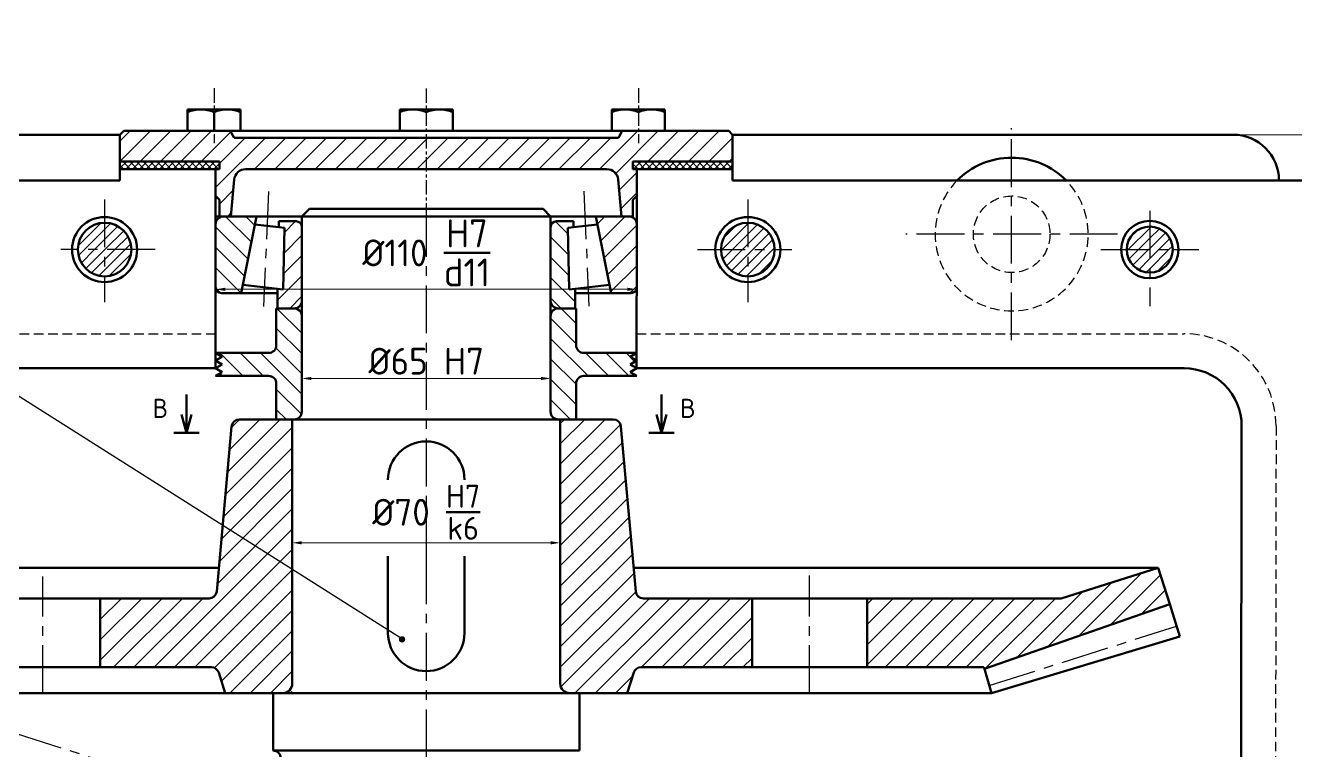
# Model space of a CAD drawing. Header units: millimetres. Extents: x -21370 to -1531, y 2 to 2748.
# Drawn here: x -4135.1 to -3803.4, y 662.5 to 851.9 of the extents above; entities that cross this region are included whole.
import ezdxf

# ---------------------------------------------------------------- set-up
doc = ezdxf.new("R2010")
doc.units = ezdxf.units.MM
doc.header["$LTSCALE"] = 10
doc.header["$MEASUREMENT"] = 0
doc.linetypes.add('CENTER', pattern=[2, 1.25, -0.25, 0.25, -0.25])
doc.linetypes.add('HIDDEN', pattern=[0.375, 0.25, -0.125])
for name, color, linetype, lineweight in [('manh', 3, 'Continuous', 25), ('NET KHUAT', 6, 'HIDDEN', 25), ('NET TAM', 80, 'CENTER', 25), ('NET ĐẬM', 7, 'Continuous', 50), ('THƯỜNG MẢNH', 110, 'Continuous', 25)]:
    doc.layers.add(name, color=color, linetype=linetype, lineweight=lineweight)
doc.styles.add('7284', font='')
doc.styles.add('TCVN', font='arial.ttf')
doc.styles.get('7284').set_extended_font_data('TCVN 7284')

msp = doc.modelspace()

# ---------------------------------------------------------------- hatches: boundary and pattern name
at = {"layer": 'manh'}
h = msp.add_hatch(color=256, dxfattribs=at)
edge = h.paths.add_edge_path(flags=0)
edge.add_arc((-4036.765, 691.497), 0.832, 0, 360)

# ---------------------------------------------------------------- linework, layer by layer
for p, q in [((-4085.451, 807.314), (-4085.451, 807.314)), ((-3975.451, 807.314), (-3975.451, 807.314)), ((-3979.451, 801.956), (-3976.451, 801.956)), ((-3991.297, 773.67), (-3991.297, 773.67))]:
    msp.add_line(p, q)
at = {"layer": 'NET KHUAT'}
for p, q in [((-4249.202, 771.314), (-4085.451, 771.314)), ((-3975.498, 771.314), (-3832.485, 771.314)), ((-3808.485, 747.275), (-3808.855, 518.555))]:
    msp.add_line(p, q, dxfattribs=at)
msp.add_circle((-3877.544, 797.314), 10.001, dxfattribs=at)
for centre, radius, start, end in [((-3877.544, 797.314), 20, 135.573, 44.427), ((-3832.485, 747.314), 24, 359.9072, 90)]:
    msp.add_arc(centre, radius, start, end, dxfattribs=at)
at = {"layer": 'NET TAM', "ltscale": 0.3}
for p, q in [((-4085.873, 835.431), (-4085.876, 821.128)), ((-4085.872, 835.453), (-4085.875, 821.122)), ((-4030.451, 835.42), (-4030.451, 803.956)), ((-3975.028, 835.442), (-3975.028, 821.11)), ((-3975.027, 835.42), (-3975.027, 821.117))]:
    msp.add_line(p, q, dxfattribs=at)
at = {"layer": 'NET TAM'}
for p, q in [((-3877.544, 769.638), (-3877.544, 824.99)), ((-4114.452, 806.434), (-4114.452, 779.558)), ((-4071.643, 808.513), (-4072.93, 778.474)), ((-3989.262, 808.527), (-3987.965, 778.488)), ((-3946.451, 806.434), (-3946.451, 779.558)), ((-4030.451, 803.956), (-4030.451, 713.206)), ((-3841.465, 803.441), (-3841.465, 778.544)), ((-3849.868, 797.314), (-3905.22, 797.314)), ((-4101.289, 793.314), (-4125.901, 793.314)), ((-3959.613, 793.314), (-3935.001, 793.314)), ((-3854.248, 793.314), (-3828.681, 793.314)), ((-3835.465, 793.314), (-3829.435, 793.314)), ((-4030.451, 713.206), (-4030.451, 594.516)), ((-4130.592, 677.456), (-4130.592, 707.95)), ((-3930.311, 677.456), (-3930.311, 708.16)), ((-4030.452, 632.954), (-4226.453, 694.941)), ((-3883.396, 679.461), (-3834.45, 694.941))]:
    msp.add_line(p, q, dxfattribs=at)
at = {"layer": 'NET ĐẬM'}
for p, q in [((-4092.802, 829.925), (-4092.802, 824.325)), ((-4092.802, 829.925), (-4078.947, 829.925)), ((-4078.947, 829.925), (-4078.947, 824.325)), ((-4037.379, 829.925), (-4037.379, 824.325)), ((-4037.379, 829.925), (-4023.525, 829.925)), ((-4023.525, 829.925), (-4023.525, 824.325)), ((-3981.956, 829.925), (-3981.956, 824.325)), ((-3981.956, 829.925), (-3968.101, 829.925)), ((-3968.101, 829.925), (-3968.101, 824.325)), ((-4085.874, 829.225), (-4085.874, 824.325)), ((-4110.451, 823.314), (-4241.176, 823.314)), ((-4109.451, 824.314), (-4110.451, 823.314)), ((-4110.451, 823.314), (-4110.451, 816.314)), ((-4109.451, 824.314), (-3951.451, 824.314)), ((-4097.843, 824.314), (-4094.451, 824.314)), ((-4095.683, 824.314), (-4091.41, 824.314)), ((-4095.186, 824.327), (-4090.913, 824.326)), ((-4095.168, 824.327), (-4090.904, 824.326)), ((-4094.451, 824.314), (-4094.451, 824.314)), ((-4094.451, 824.314), (-4094.451, 824.314)), ((-4086.451, 824.314), (-4094.451, 824.314)), ((-4094.451, 824.314), (-4086.451, 824.314)), ((-4091.41, 824.314), (-4091.41, 824.314)), ((-4091.41, 824.314), (-4091.41, 824.314)), ((-4081.332, 824.314), (-4091.41, 824.314)), ((-4091.41, 824.314), (-4081.332, 824.314)), ((-4090.913, 824.326), (-4090.913, 824.326)), ((-4090.913, 824.326), (-4090.913, 824.326)), ((-4080.835, 824.324), (-4090.913, 824.326)), ((-4090.913, 824.326), (-4080.835, 824.324)), ((-4090.904, 824.326), (-4090.904, 824.326)), ((-4090.904, 824.326), (-4090.904, 824.326)), ((-4080.846, 824.324), (-4090.904, 824.326)), ((-4090.904, 824.326), (-4080.846, 824.324)), ((-4090.451, 824.314), (-4090.451, 824.314)), ((-4090.451, 824.314), (-4090.451, 824.314)), ((-4086.451, 824.314), (-4086.451, 824.314)), ((-4086.451, 824.314), (-4086.451, 824.314)), ((-4086.451, 824.314), (-4083.059, 824.314)), ((-4080.655, 822.517), (-4081.655, 824.314)), ((-4081.332, 824.314), (-4081.332, 824.314)), ((-4081.332, 824.314), (-4081.332, 824.314)), ((-4081.332, 824.314), (-4077.059, 824.314)), ((-4080.846, 824.324), (-4080.846, 824.324)), ((-4080.846, 824.324), (-4080.846, 824.324)), ((-4080.846, 824.324), (-4076.582, 824.323)), ((-4080.835, 824.324), (-4080.835, 824.324)), ((-4080.835, 824.324), (-4080.835, 824.324)), ((-4080.835, 824.324), (-4076.562, 824.323)), ((-4039.744, 824.314), (-4035.48, 824.314)), ((-4035.48, 824.314), (-4035.48, 824.314)), ((-4035.48, 824.314), (-4035.48, 824.314)), ((-4025.422, 824.314), (-4035.48, 824.314)), ((-4035.48, 824.314), (-4025.422, 824.314)), ((-4025.422, 824.314), (-4025.422, 824.314)), ((-4025.422, 824.314), (-4025.422, 824.314)), ((-4025.422, 824.314), (-4021.158, 824.314)), ((-3980.067, 824.314), (-3984.34, 824.314)), ((-3980.056, 824.314), (-3984.32, 824.314)), ((-3980.247, 822.517), (-3979.247, 824.314)), ((-3980.067, 824.314), (-3980.067, 824.314)), ((-3980.067, 824.314), (-3980.067, 824.314)), ((-3980.067, 824.314), (-3969.989, 824.314)), ((-3969.989, 824.314), (-3980.067, 824.314)), ((-3980.056, 824.314), (-3980.056, 824.314)), ((-3980.056, 824.314), (-3980.056, 824.314)), ((-3980.056, 824.314), (-3969.999, 824.314)), ((-3969.999, 824.314), (-3980.056, 824.314)), ((-3965.734, 824.314), (-3969.999, 824.314)), ((-3969.999, 824.314), (-3969.999, 824.314)), ((-3969.999, 824.314), (-3969.999, 824.314)), ((-3965.716, 824.314), (-3969.989, 824.314)), ((-3969.989, 824.314), (-3969.989, 824.314)), ((-3969.989, 824.314), (-3969.989, 824.314)), ((-3950.451, 823.314), (-3951.451, 824.314)), ((-3950.451, 823.314), (-3950.451, 816.314)), ((-3950.451, 823.314), (-3819.727, 823.314)), ((-4080.655, 822.517), (-3980.247, 822.517)), ((-3980.247, 822.517), (-4080.655, 822.517)), ((-4085.451, 816.314), (-4110.451, 816.314)), ((-4110.451, 816.314), (-4110.451, 811.314)), ((-4110.451, 816.314), (-4084.451, 816.314)), ((-4084.451, 816.314), (-4084.451, 814.314)), ((-3950.451, 816.314), (-3976.451, 816.314)), ((-3976.451, 816.314), (-3976.451, 814.314)), ((-3976.451, 816.314), (-3976.451, 814.314)), ((-3975.451, 816.314), (-3950.451, 816.314)), ((-3950.451, 816.314), (-3950.451, 811.314)), ((-4085.451, 814.314), (-4110.451, 814.314)), ((-4085.451, 764.121), (-4085.451, 814.314)), ((-4085.451, 814.314), (-4085.451, 807.314)), ((-4085.451, 814.314), (-4084.451, 814.314)), ((-4077.623, 814.314), (-3983.279, 814.314)), ((-3975.451, 814.314), (-3976.451, 814.314)), ((-3975.451, 783.456), (-3975.451, 814.314)), ((-3975.451, 814.314), (-3975.451, 807.314)), ((-3975.451, 814.314), (-3950.451, 814.314)), ((-4302.467, 811.314), (-4110.451, 811.314)), ((-4081.451, 801.956), (-4080.61, 811.577)), ((-3979.451, 801.956), (-3980.293, 811.577)), ((-3950.451, 811.314), (-3792.609, 811.314)), ((-3946.451, 811.314), (-3788.609, 811.314)), ((-3807.727, 811.314), (-3807.727, 811.314)), ((-4085.451, 807.314), (-4085.451, 807.314)), ((-4085.451, 807.314), (-4084.451, 806.314)), ((-4084.451, 806.314), (-4084.451, 801.956)), ((-3975.451, 807.314), (-3976.451, 806.314)), ((-3976.451, 806.314), (-3976.451, 801.956)), ((-3975.451, 807.314), (-3975.451, 807.314)), ((-4060.951, 803.956), (-4062.951, 801.956)), ((-4060.951, 803.956), (-4030.451, 803.956)), ((-3999.951, 803.956), (-4030.451, 803.956)), ((-3999.951, 803.956), (-3997.951, 801.956)), ((-4062.951, 801.956), (-4085.451, 801.956)), ((-4084.451, 801.956), (-3976.451, 801.956)), ((-4062.951, 801.956), (-4083.451, 801.956)), ((-4079.951, 801.956), (-4074.77, 801.956)), ((-4074.77, 801.956), (-4078.77, 781.956)), ((-4075.195, 799.831), (-4068.958, 799.141)), ((-4064.451, 800.706), (-4068.958, 800.706)), ((-4068.958, 799.141), (-4068.958, 800.706)), ((-4062.951, 801.956), (-4062.951, 750.956)), ((-4030.451, 801.956), (-4062.951, 801.956)), ((-4030.451, 801.956), (-3997.951, 801.956)), ((-3997.951, 801.956), (-3977.451, 801.956)), ((-3997.951, 801.956), (-3997.951, 787.956)), ((-3996.451, 800.706), (-3991.944, 800.706)), ((-3986.133, 801.956), (-3994.168, 801.956)), ((-3991.944, 799.141), (-3991.944, 800.706)), ((-3985.708, 799.831), (-3991.944, 799.141)), ((-3980.951, 801.956), (-3986.133, 801.956)), ((-3986.133, 801.956), (-3982.133, 781.956)), ((-3975.498, 762.314), (-3975.451, 799.956)), ((-4068.958, 799.141), (-4067.449, 798.975)), ((-4067.449, 798.975), (-4067.816, 782.918)), ((-3997.964, 779.958), (-3997.951, 799.206)), ((-3991.944, 799.141), (-3993.453, 798.975)), ((-3993.453, 798.975), (-3993.086, 782.918)), ((-3997.951, 787.956), (-3997.951, 750.956)), ((-4069.322, 783.084), (-4078.345, 784.082)), ((-4069.322, 777.956), (-4069.322, 783.084)), ((-4067.816, 782.918), (-4069.322, 783.084)), ((-3993.086, 782.918), (-3991.58, 783.084)), ((-3991.58, 783.084), (-3982.558, 784.082)), ((-3991.58, 777.956), (-3991.58, 783.084)), ((-4078.672, 781.956), (-4083.926, 781.956)), ((-4078.77, 781.956), (-4069.322, 781.956)), ((-3982.133, 781.956), (-3991.58, 781.956)), ((-3982.231, 781.956), (-3976.977, 781.956)), ((-4064.935, 777.956), (-4069.606, 777.956)), ((-4064.934, 777.956), (-4069.606, 777.956)), ((-4069.606, 768.315), (-4069.606, 777.956)), ((-4064.951, 777.956), (-4069.606, 777.956)), ((-3995.967, 777.956), (-3991.297, 777.956)), ((-3991.58, 777.956), (-3995.964, 777.956)), ((-3991.297, 768.315), (-3991.297, 777.956)), ((-4071.606, 766.315), (-4085.451, 766.314)), ((-4083.719, 765.314), (-4085.451, 766.314)), ((-4083.719, 765.314), (-4085.451, 764.314)), ((-4083.719, 763.314), (-4085.451, 764.314)), ((-4085.451, 762.287), (-4085.451, 764.121)), ((-4083.719, 763.314), (-4085.451, 762.314)), ((-3989.297, 766.315), (-3975.451, 766.314)), ((-3977.183, 765.314), (-3975.451, 766.314)), ((-3977.183, 765.314), (-3975.451, 764.314)), ((-3977.183, 763.314), (-3975.451, 764.314)), ((-3977.183, 763.314), (-3975.451, 762.314)), ((-4240.202, 762.314), (-4089.472, 762.314)), ((-4238.201, 762.314), (-4085.472, 762.314)), ((-4083.719, 761.314), (-4085.451, 762.314)), ((-4083.719, 761.314), (-4085.451, 760.314)), ((-4071.606, 760.315), (-4085.451, 760.314)), ((-3989.296, 760.315), (-3975.451, 760.314)), ((-3977.183, 761.314), (-3975.451, 762.314)), ((-3977.183, 761.314), (-3975.451, 760.314)), ((-3975.498, 762.314), (-3832.485, 762.314)), ((-4069.606, 758.315), (-4069.606, 748.956)), ((-3991.296, 758.315), (-3991.296, 748.956)), ((-4093.065, 745.457), (-4093.065, 755.457)), ((-3968.981, 745.457), (-3968.981, 755.457)), ((-4093.065, 745.457), (-4094.35, 750.252)), ((-4093.065, 745.457), (-4091.781, 750.252)), ((-3968.981, 745.457), (-3970.266, 750.252)), ((-3968.981, 745.457), (-3967.696, 750.252)), ((-4065.451, 748.956), (-4064.951, 748.956)), ((-4065.451, 748.956), (-4030.451, 748.956)), ((-4065.451, 713.206), (-4065.451, 748.956)), ((-3995.451, 748.956), (-4030.451, 748.956)), ((-3995.451, 748.956), (-3995.951, 748.956)), ((-3995.451, 713.206), (-3995.451, 748.956)), ((-3979.62, 747.136), (-3975.727, 704.033)), ((-3817.485, 747.289), (-3817.855, 518.57)), ((-4096.378, 745.457), (-4089.752, 745.457)), ((-3965.668, 745.457), (-3972.294, 745.457)), ((-4065.451, 713.206), (-4065.451, 679.956)), ((-4040.451, 693.206), (-4040.451, 713.206)), ((-4020.451, 693.206), (-4020.451, 713.206)), ((-3995.451, 713.206), (-3995.451, 679.956)), ((-4081.977, 677.456), (-3976.977, 677.456)), ((-4067.951, 677.456), (-4070.451, 677.456)), ((-4070.451, 677.456), (-4030.451, 677.456)), ((-4070.451, 677.456), (-4070.451, 662.456)), ((-3990.451, 677.456), (-4030.451, 677.456)), ((-3992.951, 677.456), (-3990.451, 677.456)), ((-3990.451, 677.456), (-3990.451, 662.456)), ((-3817.606, 672.389), (-3817.609, 672.389)), ((-4070.451, 662.456), (-4030.451, 662.456)), ((-4070.451, 662.456), (-4070.451, 662.456)), ((-3990.451, 662.456), (-4030.451, 662.456))]:
    msp.add_line(p, q, dxfattribs=at)
at = {"layer": 'NET ĐẬM', "color": 2, "lineweight": 13}
for p, q in [((-4085.451, 783.816), (-4085.451, 783.934)), ((-4082.951, 782.934), (-3977.951, 782.934)), ((-3975.451, 782.316), (-3975.451, 781.934)), ((-4062.951, 764.015), (-4062.951, 758.649)), ((-3997.951, 764.015), (-3997.951, 758.649)), ((-4060.451, 759.649), (-4000.451, 759.649)), ((-4065.451, 719.725), (-4065.451, 715.72)), ((-4062.951, 716.72), (-3997.951, 716.72)), ((-3995.451, 719.725), (-3995.451, 715.72))]:
    msp.add_line(p, q, dxfattribs=at)
at = {"layer": 'NET ĐẬM', "linetype": 'Continuous'}
for p, q in [((-4085.176, 704.033), (-4081.283, 747.136)), ((-4079.291, 748.956), (-3981.611, 748.956)), ((-4065.451, 679.956), (-4065.451, 748.956)), ((-3995.451, 679.956), (-3995.451, 748.956)), ((-4221.625, 710.208), (-4084.636, 710.208)), ((-3839.278, 710.208), (-3976.268, 710.208)), ((-3864.574, 702.208), (-3839.278, 710.208)), ((-3836.263, 700.673), (-3839.278, 710.208)), ((-4087.168, 702.208), (-4196.329, 702.208)), ((-4115.592, 684.22), (-4115.592, 702.208)), ((-3973.735, 702.208), (-3864.574, 702.208)), ((-3945.311, 684.22), (-3945.311, 702.208)), ((-3915.311, 684.22), (-3915.311, 702.208)), ((-3884.681, 683.788), (-3836.263, 700.673)), ((-3833.609, 692.283), (-3836.263, 700.673)), ((-3882.8, 677.456), (-3833.609, 692.283)), ((-4086.556, 684.22), (-4176.093, 684.22)), ((-3974.347, 684.22), (-3884.81, 684.22)), ((-3884.681, 683.788), (-3884.81, 684.22)), ((-3882.8, 677.456), (-3884.681, 683.788)), ((-4082.952, 677.456), (-4084.649, 682.823)), ((-3977.952, 677.456), (-3976.254, 682.823)), ((-4176.392, 677.456), (-3882.8, 677.456))]:
    msp.add_line(p, q, dxfattribs=at)
at = {"layer": 'NET ĐẬM'}
for centre, radius in [((-4114.452, 793.314), 8.5), ((-4114.452, 793.314), 7), ((-3946.451, 793.314), 8.5), ((-3946.451, 793.314), 7), ((-3841.465, 793.314), 7.5), ((-3841.465, 793.314), 6)]:
    msp.add_circle(centre, radius, dxfattribs=at)
for centre, radius, start, end in [((-4089.338, 821.001), 8.924, 67.16237, 112.83763), ((-4082.411, 821.001), 8.924, 67.16237, 112.83763), ((-4033.916, 821.001), 8.924, 67.16237, 112.83763), ((-4026.988, 821.001), 8.924, 67.16237, 112.83763), ((-3978.492, 821.001), 8.924, 67.16237, 112.83763), ((-3971.565, 821.001), 8.924, 67.16237, 112.83763), ((-3819.727, 811.314), 12, 0, 90), ((-3877.544, 797.314), 20, 44.4245, 135.5755), ((-4077.623, 811.316), 2.998, 90, 175), ((-3983.279, 811.316), 2.998, 5, 90), ((-4083.451, 799.956), 2, 90, 180), ((-4064.451, 799.206), 1.5, 360, 90), ((-3996.451, 799.206), 1.5, 90, 180), ((-3977.451, 799.956), 2, 0, 90), ((-4083.951, 783.456), 1.5, 180, 270), ((-3976.951, 783.456), 1.5, 270, 0), ((-4064.929, 779.934), 1.978, 269.73359, 0.68133), ((-3995.964, 779.956), 2, 179.96198, 270), ((-4064.955, 775.945), 2.011, 4.9456, 89.88876), ((-3995.951, 775.956), 2, 90, 180), ((-4071.606, 768.315), 2, 270.00412, 0), ((-3989.297, 768.315), 2, 180, 269.99588), ((-4071.606, 758.315), 2, 0.00052, 90.00457), ((-3989.296, 758.315), 2, 89.99543, 179.99948), ((-3832.485, 747.314), 15, 359.9072, 90), ((-4064.951, 750.956), 2, 270, 0), ((-3995.951, 750.956), 2, 180, 270), ((-3981.612, 746.956), 2, 5.16024, 90), ((-4030.451, 733.206), 10, 90, 180), ((-4030.451, 733.206), 10, 0, 90), ((-3973.735, 704.208), 2, 185, 270), ((-4030.451, 693.206), 10, 180, 270), ((-4030.451, 693.206), 10, 270, 0), ((-4067.951, 679.956), 2.5, 270, 0), ((-3992.951, 679.956), 2.5, 180, 270), ((-4070.451, 660.456), 2, 0, 90)]:
    msp.add_arc(centre, radius, start, end, dxfattribs=at)
at = {"layer": 'NET ĐẬM', "linetype": 'Continuous'}
for centre, start, end in [((-4079.291, 746.956), 90, 174.83976), ((-4087.168, 704.208), 270, 355), ((-4086.556, 682.22), 17.55, 90), ((-3974.347, 682.22), 90, 162.45)]:
    msp.add_arc(centre, 2, start, end, dxfattribs=at)
at = {"layer": 'NET ĐẬM', "color": 2}
for points in [[(-4082.951, 783.35), (-4082.951, 782.517), (-4085.451, 782.934)], [(-3977.951, 783.35), (-3977.951, 782.517), (-3975.451, 782.934)], [(-4060.451, 760.065), (-4060.451, 759.232), (-4062.951, 759.649)], [(-4000.451, 760.065), (-4000.451, 759.232), (-3997.951, 759.649)], [(-4062.951, 717.136), (-4062.951, 716.303), (-4065.451, 716.72)], [(-3997.951, 717.136), (-3997.951, 716.303), (-3995.451, 716.72)]]:
    msp.add_solid(points, dxfattribs=at)
at = {"layer": 'THƯỜNG MẢNH'}
for p, q in [((-4037.126, 691.835), (-4290.154, 851.863)), ((-4030.451, 693.206), (-4030.451, 693.206))]:
    msp.add_line(p, q, dxfattribs=at)
at = {"layer": 'THƯỜNG MẢNH', "linetype": 'Continuous'}
for p, q in [((-4110.451, 821.619), (-4107.756, 824.314)), ((-4110.451, 816.315), (-4102.453, 824.314)), ((-4105.149, 816.314), (-4097.149, 824.314)), ((-4099.846, 816.314), (-4091.846, 824.314)), ((-4094.543, 816.314), (-4086.543, 824.314)), ((-4089.24, 816.314), (-4081.506, 824.047)), ((-3985.173, 814.314), (-3975.173, 824.314)), ((-3980.964, 813.22), (-3969.87, 824.314)), ((-3972.567, 816.314), (-3964.567, 824.314)), ((-3967.264, 816.314), (-3959.264, 824.314)), ((-3961.96, 816.314), (-3953.96, 824.314)), ((-4085.451, 809.495), (-4072.43, 822.517)), ((-4084.451, 815.799), (-4077.733, 822.517)), ((-4075.33, 814.314), (-4067.126, 822.517)), ((-4070.026, 814.314), (-4061.823, 822.517)), ((-4064.723, 814.314), (-4056.52, 822.517)), ((-4059.42, 814.314), (-4051.216, 822.517)), ((-4054.116, 814.314), (-4045.913, 822.517)), ((-4048.813, 814.314), (-4040.61, 822.517)), ((-4043.51, 814.314), (-4035.307, 822.517)), ((-4038.206, 814.314), (-4030.451, 822.069)), ((-4030.451, 822.069), (-4030.003, 822.517)), ((-4030.451, 816.766), (-4024.7, 822.517)), ((-4027.6, 814.314), (-4019.397, 822.517)), ((-4022.297, 814.314), (-4014.093, 822.517)), ((-4016.993, 814.314), (-4008.79, 822.517)), ((-4011.69, 814.314), (-4003.487, 822.517)), ((-4006.387, 814.314), (-3998.183, 822.517)), ((-4001.083, 814.314), (-3992.88, 822.517)), ((-3995.78, 814.314), (-3987.577, 822.517)), ((-3990.477, 814.314), (-3982.274, 822.517)), ((-3956.657, 816.314), (-3950.451, 822.52)), ((-4032.903, 814.314), (-4030.451, 816.766)), ((-3951.354, 816.314), (-3950.451, 817.216)), ((-3980.052, 808.828), (-3975.451, 813.429)), ((-4084.451, 805.192), (-4080.853, 808.79)), ((-3979.626, 803.952), (-3975.451, 808.126)), ((-4082.384, 801.956), (-4081.362, 802.978)), ((-4121.384, 794.287), (-4115.425, 800.246)), ((-4114.452, 798.567), (-4112.883, 800.136)), ((-4076.118, 795.216), (-4082.858, 801.956)), ((-4075.234, 799.636), (-4077.554, 801.956)), ((-4067.476, 797.814), (-4064.583, 800.706)), ((-3993.417, 797.368), (-3996.729, 800.681)), ((-3985.741, 799.999), (-3983.783, 801.956)), ((-3984.857, 795.579), (-3978.48, 801.956)), ((-3983.973, 791.16), (-3975.451, 799.682)), ((-3953.14, 793.314), (-3946.451, 800.003)), ((-3952.76, 796.346), (-3949.483, 799.623)), ((-3946.451, 800.003), (-3946.147, 800.307)), ((-3946.451, 797.352), (-3943.951, 799.852)), ((-4119.705, 793.314), (-4114.452, 798.567)), ((-4114.452, 795.916), (-4110.977, 799.39)), ((-4114.402, 793.314), (-4109.477, 798.239)), ((-4111.75, 793.314), (-4108.339, 796.725)), ((-4077.002, 790.797), (-4085.451, 799.247)), ((-4067.6, 792.386), (-4062.95, 797.036)), ((-3993.292, 791.941), (-3997.953, 796.601)), ((-3950.489, 793.314), (-3946.451, 797.352)), ((-3946.451, 794.7), (-3942.243, 798.908)), ((-3945.186, 793.314), (-3940.909, 797.59)), ((-3847.074, 793.314), (-3841.465, 798.923)), ((-3846.564, 796.476), (-3844.627, 798.413)), ((-3844.423, 793.314), (-3841.465, 796.272)), ((-3841.465, 798.923), (-3841.086, 799.302)), ((-3841.465, 796.272), (-3838.967, 798.769)), ((-3841.465, 793.62), (-3837.378, 797.707)), ((-4121.274, 791.745), (-4119.705, 793.314)), ((-4120.528, 789.839), (-4117.054, 793.314)), ((-4119.376, 788.339), (-4114.452, 793.264)), ((-4117.054, 793.314), (-4114.452, 795.916)), ((-4114.452, 793.264), (-4114.402, 793.314)), ((-4114.452, 790.612), (-4111.75, 793.314)), ((-4114.452, 787.961), (-4109.099, 793.314)), ((-4109.099, 793.314), (-4107.611, 794.801)), ((-4077.886, 786.378), (-4085.451, 793.943)), ((-3983.089, 786.74), (-3975.451, 794.379)), ((-3953.444, 793.01), (-3953.14, 793.314)), ((-3952.989, 790.813), (-3950.489, 793.314)), ((-3952.045, 789.106), (-3947.837, 793.314)), ((-3947.837, 793.314), (-3946.451, 794.7)), ((-3946.451, 792.048), (-3945.186, 793.314)), ((-3946.451, 789.397), (-3942.534, 793.314)), ((-3946.451, 786.745), (-3939.882, 793.314)), ((-3942.534, 793.314), (-3939.947, 795.901)), ((-3939.882, 793.314), (-3939.463, 793.733)), ((-3847.453, 792.935), (-3847.074, 793.314)), ((-3846.92, 790.816), (-3844.423, 793.314)), ((-3845.858, 789.227), (-3841.771, 793.314)), ((-3841.771, 793.314), (-3841.465, 793.62)), ((-3841.465, 790.968), (-3839.12, 793.314)), ((-3841.465, 788.317), (-3836.468, 793.314)), ((-3839.12, 793.314), (-3836.215, 796.218)), ((-3836.468, 793.314), (-3835.537, 794.244)), ((-4117.863, 787.201), (-4114.452, 790.612)), ((-4113.362, 786.399), (-4107.537, 792.224)), ((-4067.724, 786.959), (-4062.946, 791.736)), ((-3993.168, 786.513), (-3997.956, 791.301)), ((-3950.727, 787.772), (-3946.451, 792.048)), ((-3943.643, 786.902), (-3940.039, 790.505)), ((-3844.37, 788.064), (-3841.465, 790.968)), ((-3839.478, 787.652), (-3835.804, 791.326)), ((-4115.939, 786.474), (-4114.452, 787.961)), ((-4078.769, 781.958), (-4085.451, 788.64)), ((-4069.322, 780.057), (-4062.943, 786.437)), ((-3982.206, 782.321), (-3975.451, 789.075)), ((-3949.038, 786.809), (-3946.451, 789.397)), ((-3946.87, 786.326), (-3946.451, 786.745)), ((-3842.395, 787.386), (-3841.465, 788.317)), ((-4084.076, 781.962), (-4085.446, 783.332)), ((-3991.58, 779.622), (-3997.96, 786.002)), ((-3977.267, 781.956), (-3975.451, 783.772)), ((-4066.12, 777.956), (-4062.939, 781.137)), ((-3995.218, 777.956), (-3997.964, 780.702)), ((-4062.952, 771.444), (-4069.464, 777.956)), ((-4062.952, 776.747), (-4064.273, 778.068)), ((-3991.297, 774.035), (-3995.218, 777.956)), ((-3991.297, 768.732), (-3997.951, 775.386)), ((-4062.952, 766.14), (-4069.606, 772.795)), ((-3988.183, 760.315), (-3997.951, 770.083)), ((-4062.952, 760.837), (-4069.732, 767.617)), ((-4078.339, 760.314), (-4084.338, 766.314)), ((-4073.036, 760.315), (-4079.035, 766.314)), ((-4062.952, 755.534), (-4073.732, 766.315)), ((-3991.296, 758.125), (-3997.951, 764.78)), ((-3982.879, 760.314), (-3988.88, 766.315)), ((-3977.576, 760.314), (-3983.576, 766.314)), ((-3975.972, 764.013), (-3978.272, 766.314)), ((-4083.642, 760.314), (-4084.304, 760.976)), ((-4063.052, 750.331), (-4069.606, 756.885)), ((-3991.296, 752.822), (-3997.951, 759.477)), ((-3992.735, 748.956), (-3997.952, 754.173)), ((-4066.981, 748.956), (-4069.606, 751.582)), ((-4082.888, 729.368), (-4065.452, 746.805)), ((-4082.361, 735.198), (-4068.603, 748.956)), ((-4081.835, 741.028), (-4073.906, 748.956)), ((-4081.308, 746.858), (-4079.21, 748.956)), ((-3995.452, 747.862), (-3994.357, 748.956)), ((-3995.452, 742.558), (-3989.054, 748.956)), ((-3995.452, 737.255), (-3983.75, 748.956)), ((-3995.452, 731.952), (-3979.741, 747.663)), ((-4083.414, 723.539), (-4065.452, 741.501)), ((-3995.452, 726.649), (-3979.234, 742.866)), ((-3995.452, 721.345), (-3978.795, 738.002)), ((-4083.941, 717.709), (-4065.452, 736.198)), ((-4084.467, 711.879), (-4065.452, 730.895)), ((-3995.452, 716.042), (-3978.356, 733.138)), ((-3995.452, 710.739), (-3977.916, 728.274)), ((-4084.994, 706.049), (-4065.452, 725.591)), ((-3995.452, 705.435), (-3977.477, 723.41)), ((-4101.52, 684.22), (-4065.452, 720.288)), ((-3995.452, 700.132), (-3977.038, 718.546)), ((-4096.216, 684.22), (-4065.452, 714.985)), ((-3995.452, 694.829), (-3976.599, 713.682)), ((-4090.913, 684.22), (-4065.452, 709.682)), ((-3995.452, 689.525), (-3976.159, 708.818)), ((-3859.999, 692.396), (-3843.532, 708.862)), ((-3851.856, 695.235), (-3838.703, 708.388)), ((-4085.77, 684.059), (-4065.452, 704.378)), ((-3995.452, 684.222), (-3975.719, 703.955)), ((-3876.285, 686.716), (-3859.045, 703.956)), ((-3868.142, 689.556), (-3851.289, 706.409)), ((-3843.713, 698.075), (-3837.429, 704.359)), ((-4115.592, 701.968), (-4115.352, 702.208)), ((-4115.592, 696.664), (-4110.049, 702.208)), ((-4115.592, 691.361), (-4104.745, 702.208)), ((-4115.592, 686.058), (-4099.442, 702.208)), ((-4112.126, 684.22), (-4094.139, 702.208)), ((-4106.823, 684.22), (-4088.835, 702.208)), ((-3995.292, 679.078), (-3972.163, 702.208)), ((-3991.611, 677.456), (-3966.859, 702.208)), ((-3986.307, 677.456), (-3961.556, 702.208)), ((-3974.24, 684.22), (-3956.253, 702.208)), ((-3968.937, 684.22), (-3950.95, 702.208)), ((-3963.634, 684.22), (-3945.646, 702.208)), ((-3915.311, 700.723), (-3913.826, 702.208)), ((-3915.311, 695.42), (-3908.523, 702.208)), ((-3915.311, 690.116), (-3903.22, 702.208)), ((-3915.311, 684.813), (-3897.917, 702.208)), ((-3910.601, 684.22), (-3892.613, 702.208)), ((-3905.298, 684.22), (-3887.31, 702.208)), ((-3899.994, 684.22), (-3882.007, 702.208)), ((-3894.691, 684.22), (-3876.703, 702.208)), ((-3889.388, 684.22), (-3871.4, 702.208)), ((-3884.428, 683.877), (-3866.097, 702.208)), ((-4083.941, 680.585), (-4065.452, 699.075)), ((-3958.331, 684.22), (-3945.311, 697.239)), ((-4081.767, 677.456), (-4065.452, 693.772)), ((-3953.027, 684.22), (-3945.311, 691.936)), ((-4076.463, 677.456), (-4065.452, 688.468)), ((-3947.724, 684.22), (-3945.311, 686.633)), ((-4071.16, 677.456), (-4065.452, 683.165)), ((-3981.004, 677.456), (-3976.54, 681.921)), ((-4065.857, 677.456), (-4065.452, 677.862))]:
    msp.add_line(p, q, dxfattribs=at)
at = {"layer": 'THƯỜNG MẢNH', "linetype": 'Continuous', "lineweight": 13}
msp.add_line((-3858.41, 823.314), (-3615.358, 823.314), dxfattribs=at)
at = {"layer": 'THƯỜNG MẢNH', "color": 3, "linetype": 'Continuous'}
for p, q in [((-4110.451, 814.548), (-4108.685, 816.314)), ((-4107.664, 814.314), (-4109.664, 816.314)), ((-4108.917, 814.314), (-4106.917, 816.314)), ((-4105.896, 814.314), (-4107.896, 816.314)), ((-4107.149, 814.314), (-4105.149, 816.314)), ((-4104.128, 814.314), (-4106.128, 816.314)), ((-4105.382, 814.314), (-4103.382, 816.314)), ((-4102.36, 814.314), (-4104.36, 816.314)), ((-4103.614, 814.314), (-4101.614, 816.314)), ((-4100.593, 814.314), (-4102.593, 816.314)), ((-4101.846, 814.314), (-4099.846, 816.314)), ((-4098.825, 814.314), (-4100.825, 816.314)), ((-4100.078, 814.314), (-4098.078, 816.314)), ((-4097.057, 814.314), (-4099.057, 816.314)), ((-4098.311, 814.314), (-4096.311, 816.314)), ((-4095.289, 814.314), (-4097.289, 816.314)), ((-4096.543, 814.314), (-4094.543, 816.314)), ((-4093.521, 814.314), (-4095.521, 816.314)), ((-4094.775, 814.314), (-4092.775, 816.314)), ((-4091.754, 814.314), (-4093.754, 816.314)), ((-4093.007, 814.314), (-4091.007, 816.314)), ((-4089.986, 814.314), (-4091.986, 816.314)), ((-4091.24, 814.314), (-4089.24, 816.314)), ((-4088.218, 814.314), (-4090.218, 816.314)), ((-4089.472, 814.314), (-4087.472, 816.314)), ((-4086.45, 814.314), (-4088.45, 816.314)), ((-4087.704, 814.314), (-4085.704, 816.314)), ((-4084.683, 814.314), (-4086.683, 816.314)), ((-4084.451, 815.85), (-4084.915, 816.314)), ((-3976.451, 815.965), (-3976.102, 816.314)), ((-3976.335, 814.314), (-3974.335, 816.314)), ((-3973.313, 814.314), (-3975.313, 816.314)), ((-3974.567, 814.314), (-3972.567, 816.314)), ((-3971.546, 814.314), (-3973.546, 816.314)), ((-3972.799, 814.314), (-3970.799, 816.314)), ((-3969.778, 814.314), (-3971.778, 816.314)), ((-3971.031, 814.314), (-3969.031, 816.314)), ((-3968.01, 814.314), (-3970.01, 816.314)), ((-3969.264, 814.314), (-3967.264, 816.314)), ((-3966.242, 814.314), (-3968.242, 816.314)), ((-3967.496, 814.314), (-3965.496, 816.314)), ((-3964.475, 814.314), (-3966.475, 816.314)), ((-3965.728, 814.314), (-3963.728, 816.314)), ((-3962.707, 814.314), (-3964.707, 816.314)), ((-3963.96, 814.314), (-3961.96, 816.314)), ((-3960.939, 814.314), (-3962.939, 816.314)), ((-3962.193, 814.314), (-3960.193, 816.314)), ((-3959.171, 814.314), (-3961.171, 816.314)), ((-3960.425, 814.314), (-3958.425, 816.314)), ((-3957.403, 814.314), (-3959.403, 816.314)), ((-3958.657, 814.314), (-3956.657, 816.314)), ((-3955.636, 814.314), (-3957.636, 816.314)), ((-3956.889, 814.314), (-3954.889, 816.314)), ((-3953.868, 814.314), (-3955.868, 816.314)), ((-3955.121, 814.314), (-3953.121, 816.314)), ((-3952.1, 814.314), (-3954.1, 816.314)), ((-3953.354, 814.314), (-3951.354, 816.314)), ((-3950.451, 814.433), (-3952.332, 816.314)), ((-3950.451, 816.2), (-3950.565, 816.314)), ((-4109.431, 814.314), (-4110.451, 815.334)), ((-4085.936, 814.314), (-4084.451, 815.799)), ((-3975.081, 814.314), (-3976.451, 815.684)), ((-3951.586, 814.314), (-3950.451, 815.448))]:
    msp.add_line(p, q, dxfattribs=at)

# ---------------------------------------------------------------- texts
at = {"layer": 'NET ĐẬM', "style": '7284'}
msp.add_text('B', height=5, rotation=360, dxfattribs=at).set_placement((-4101.913, 749.341))
msp.add_text('B', height=5, dxfattribs=at).set_placement((-3964.133, 749.341))
at = {"layer": 'NET ĐẬM', "color": 3, "char_height": 2.5, "attachment_point": 5, "style": 'TCVN'}
for s, insert, width in [('\\A1;{\\fTCVN 7284|b0|i0|c0|p34;\\H2.8x;Ø110 \\H1.04191x;\\SH7/d11;}', (-4030.451, 792.443), 56.82528), ('\\A1;{\\fTCVN 7284|b0|i0|c0|p34;\\H2.8x;Ø65 H7}', (-4030.451, 764.151), 38.90554), ('\\A1;{\\fTCVN 7284|b0|i0|c0|p34;\\H2.8x;Ø70 \\H0.85401x;\\SH7/k6;}', (-4030.451, 724.694), 36.22852)]:
    msp.add_mtext(s, dxfattribs=dict(at, insert=insert, width=width))

doc.saveas('drawing.dxf')
